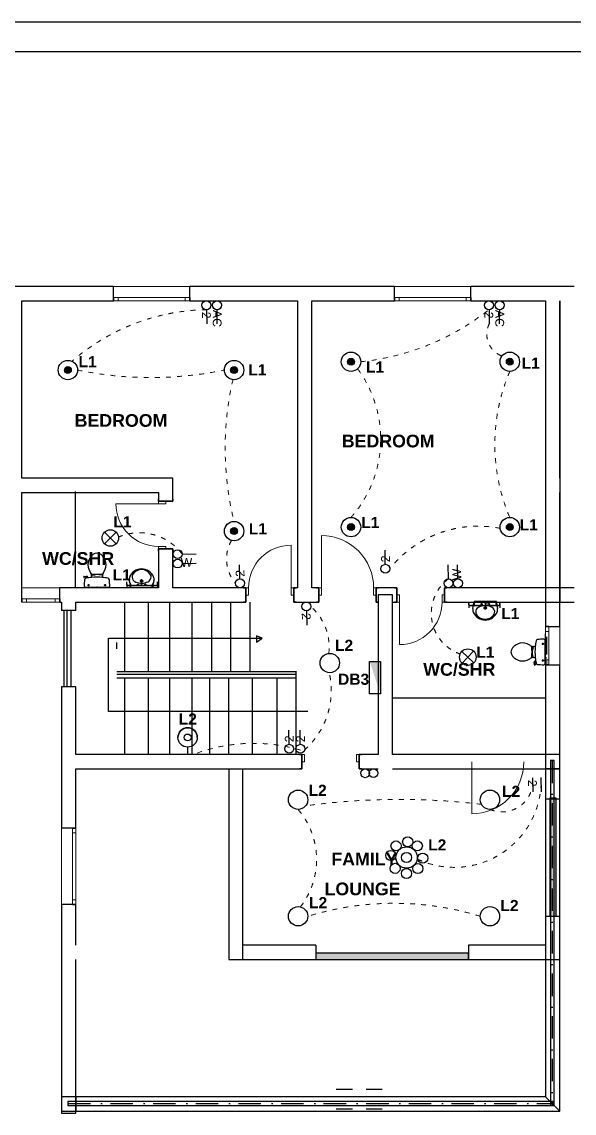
# Model space of a CAD drawing. Header units: inches. Extents: x 23 to 2032867, y 13 to 664695.
# Drawn here: x 215016 to 223703, y 297296 to 314472 of the extents above; entities that cross this region are included whole.
import ezdxf
from ezdxf.enums import TextEntityAlignment as Align

# ---------------------------------------------------------------- set-up
doc = ezdxf.new("R2010")
doc.units = ezdxf.units.IN
doc.header["$MEASUREMENT"] = 0
for name, pattern in [('DASHED1', [1, 0.3, -0.4, 0.3]), ('Dot & Dashed', [670.277762, 352.777767, -176.388884, 0, -141.111112]), ('Hidden Line', [391.222223, 282.222223, -109])]:
    doc.linetypes.add(name, pattern=pattern)
for name, color, linetype, lineweight, true_color in [('2D Drafting - General_Pen_No__62', 7, 'Continuous', 20, 0xaaaaaa), ('2D Drafting - General_Pen_No__82', 7, 'Continuous', 20, 0xaaaaaa), ('Annotation - Text_Pen_No__86', 7, 'Continuous', 20, 0x5555ff), ('ARCHICAD Doors_Pen_No__23', 7, 'Continuous', 20, 0xff6600), ('ARCHICAD Doors_Pen_No__3', 7, 'Continuous', 18, 0xff6600), ('ARCHICAD Windows_Pen_No__23', 7, 'Continuous', 20, 0xff6600), ('ARCHICAD Windows_Pen_No__3', 7, 'Continuous', 18, 0xff6600), ('Structural - Bearing_Pen_No__165', 7, 'Continuous', 13, 0x80d6ff), ('Structural - Bearing_Pen_No__87', 7, 'Continuous', 20, 0x6a6a6a)]:
    doc.layers.add(name, color=color, linetype=linetype, lineweight=lineweight, true_color=true_color)
for name, color, linetype, lineweight in [('ARCHICAD Doors_Pen_No__27', 7, 'Continuous', 35), ('ARCHICAD Windows_Pen_No__27', 7, 'Continuous', 35), ('Building', 8, 'Continuous', 18), ('Interior - Furniture _Pen_No__16', 124, 'Continuous', 20), ('Interior - Furniture _Pen_No__75', 6, 'Continuous', 20), ('Structural - Bearing_Pen_No__27', 7, 'Continuous', 35)]:
    doc.layers.add(name, color=color, linetype=linetype, lineweight=lineweight)
for name, color, linetype in [('E-inst', 3, 'Continuous'), ('E-inst.', 3, 'Continuous'), ('E-power', 1, 'Continuous'), ('LIAB', 8, 'Continuous'), ('PLOTYR', 15, 'Continuous')]:
    doc.layers.add(name, color=color, linetype=linetype)
doc.styles.add('GENERATED_STYLE_2', font='arialbd.ttf')
doc.styles.add('NEW', font='swisseb.ttf', dxfattribs={"width": 0.75})
doc.styles.add('ORIG2', font='ORIG2')

msp = doc.modelspace()

# ---------------------------------------------------------------- hatches: boundary and pattern name
at = {"layer": 'E-inst.', "lineweight": 30}
for points in [[(220138.7, 309122.341, -1), (220247.398, 309122.341, -1)], [(222636.288, 309122.341, -1), (222744.986, 309122.341, -1)], [(215685.28, 308991.94, -1), (215793.978, 308991.94, -1)], [(218299.819, 308991.94, -1), (218408.517, 308991.94, -1)], [(218299.819, 306456.531, -1), (218408.517, 306456.531, -1)], [(220138.7, 306519.466, -1), (220247.398, 306519.466, -1)], [(222636.288, 306519.466, -1), (222744.986, 306519.466, -1)]]:
    msp.add_hatch(color=256, dxfattribs=at).paths.add_polyline_path(points)
h = msp.add_hatch(color=256, dxfattribs=at)
h.dxf.hatch_style = 1
h.paths.add_polyline_path([(217150.018, 305626.591), (217150.018, 305596.255), (216665.732, 305596.255), (216665.732, 305611.423), (216665.732, 305626.591)])
h = msp.add_hatch(color=256, dxfattribs=at)
h.dxf.hatch_style = 1
h.paths.add_polyline_path([(222531.18, 305309.762), (222531.18, 305279.427), (222046.894, 305279.427), (222046.894, 305294.594), (222046.894, 305309.762)])
at = {"layer": 'E-power', "linetype": 'Continuous', "lineweight": 30}
h = msp.add_hatch(color=1, dxfattribs=at)
h.dxf.hatch_style = 1
h.paths.add_polyline_path([(220655.464, 303899.194), (220484.756, 304406.826), (220655.464, 304406.826)])
at = {"layer": 'Structural - Bearing_Pen_No__165', "linetype": 'Continuous', "lineweight": 25}
for points in [[(223321.131, 302253.724), (223321.131, 300397.502), (223421.131, 300397.502), (223421.131, 302253.724)], [(219641.838, 299713.222), (222041.838, 299713.222), (222041.838, 299813.222), (219641.838, 299813.222)]]:
    msp.add_hatch(color=8, dxfattribs=at).paths.add_polyline_path(points)

# ---------------------------------------------------------------- linework, layer by layer
at = {"color": 8, "linetype": 'Hidden Line'}
for p, q in [((223475.787, 302940.865), (223250.787, 302940.865)), ((223250.787, 302940.865), (223250.787, 302715.865)), ((223475.787, 302715.865), (223475.787, 302940.865)), ((223475.787, 302715.865), (223250.787, 302715.865)), ((223250.787, 302715.865), (223250.787, 297552.463)), ((223250.787, 302715.865), (223475.787, 302715.865)), ((223475.787, 297327.463), (223475.787, 302715.865)), ((215638.037, 297552.463), (215638.037, 297327.463)), ((215863.037, 297552.463), (215638.037, 297552.463)), ((223250.787, 297552.463), (215863.037, 297552.463)), ((215863.037, 297552.463), (215863.037, 297327.463)), ((215863.037, 297327.463), (215863.037, 297552.463)), ((223475.787, 297327.463), (223250.787, 297552.463)), ((223250.787, 297552.463), (223475.787, 297327.463)), ((215638.037, 297327.463), (215863.037, 297327.463)), ((215863.037, 297327.463), (223475.787, 297327.463))]:
    msp.add_line(p, q, dxfattribs=at)
at = {"layer": '2D Drafting - General_Pen_No__62', "color": 8, "linetype": 'Continuous', "lineweight": 25}
for p, q in [((216379.247, 303619.327), (216379.247, 304773.645)), ((216379.247, 304773.645), (218793.156, 304773.645)), ((218793.156, 304773.645), (218708.482, 304807.152)), ((218708.482, 304807.152), (218708.482, 304708.078)), ((218708.482, 304708.078), (218793.156, 304773.645)), ((219512.232, 303619.327), (216379.247, 303619.327))]:
    msp.add_line(p, q, dxfattribs=at)
at = {"layer": '2D Drafting - General_Pen_No__82', "color": 8, "linetype": 'Continuous', "lineweight": 25}
for p, q in [((216633.683, 304251.509), (216633.683, 305340.719)), ((216633.683, 304251.509), (216633.683, 305340.719)), ((217009.586, 304251.509), (217009.586, 305340.719)), ((217009.586, 304251.509), (217009.586, 305340.719)), ((217342.6, 304251.509), (217342.6, 305340.719)), ((217342.6, 304251.509), (217342.6, 305340.719)), ((217694.753, 304251.509), (217694.753, 305340.719)), ((217694.753, 304251.509), (217694.753, 305340.719)), ((218005.274, 304251.509), (218005.274, 305340.719)), ((218005.274, 304251.509), (218005.274, 305340.719)), ((218305.274, 304251.509), (218305.274, 305340.719)), ((218305.274, 304251.509), (218305.274, 305340.719)), ((218605.274, 304251.509), (218605.274, 305340.719)), ((218605.274, 304251.509), (218605.274, 305340.719)), ((215675.418, 305203.67), (215675.418, 304011.097)), ((215675.418, 305203.67), (215675.418, 304011.097)), ((215725.871, 305203.67), (215725.871, 304011.097)), ((215725.871, 305203.67), (215725.871, 304011.097)), ((215787.133, 305209.606), (215787.133, 304002.545)), ((215787.133, 305209.606), (215787.133, 304002.545)), ((216507.538, 304604.356), (216507.538, 304704.729)), ((216507.538, 304604.356), (216507.538, 304704.729)), ((216507.538, 304247.957), (219336.187, 304247.957)), ((216507.538, 304247.957), (219336.187, 304247.957)), ((216507.538, 304203.347), (219335.31, 304203.347)), ((216507.538, 304203.347), (219335.31, 304203.347)), ((219323.908, 304251.509), (219323.908, 302940.865)), ((219323.908, 304251.509), (219323.908, 302940.865)), ((216507.538, 304147.584), (219336.187, 304147.584)), ((216507.538, 304147.584), (219336.187, 304147.584)), ((216633.683, 302940.865), (216633.683, 304151.135)), ((216633.683, 302940.865), (216633.683, 304151.135)), ((217009.586, 302940.865), (217009.586, 304151.135)), ((217009.586, 302940.865), (217009.586, 304151.135)), ((217342.6, 302940.865), (217342.6, 304151.135)), ((217342.6, 302940.865), (217342.6, 304151.135)), ((217694.753, 302940.865), (217694.753, 304151.135)), ((217694.753, 302940.865), (217694.753, 304151.135)), ((217971.598, 302940.865), (217971.598, 304151.135)), ((217971.598, 302940.865), (217971.598, 304151.135)), ((218271.598, 302940.865), (218271.598, 304151.135)), ((218271.598, 302940.865), (218271.598, 304151.135)), ((218645.391, 302940.865), (218645.391, 304151.135)), ((218645.391, 302940.865), (218645.391, 304151.135)), ((219034.174, 302940.865), (219034.174, 304151.135)), ((219034.174, 302940.865), (219034.174, 304151.135))]:
    msp.add_line(p, q, dxfattribs=at)
at = {"layer": 'ARCHICAD Doors_Pen_No__23', "color": 8, "linetype": 'Continuous'}
for p, q in [((217165.772, 306926.408), (217165.772, 306886.408)), ((217280.772, 306926.408), (217165.772, 306926.408)), ((217165.772, 306886.408), (217280.772, 306886.408)), ((217280.772, 306886.408), (217280.772, 306926.408)), ((217280.772, 306216.408), (217165.772, 306216.408)), ((217165.772, 306216.408), (217165.772, 306176.408)), ((217165.772, 306176.408), (217280.772, 306176.408)), ((217280.772, 306176.408), (217280.772, 306216.408)), ((218581.315, 305565.509), (218541.315, 305565.509)), ((218541.315, 305565.509), (218541.315, 305450.509)), ((218581.315, 305450.509), (218581.315, 305565.509)), ((219291.315, 305565.509), (219251.315, 305565.509)), ((219251.315, 305565.509), (219251.315, 305450.509)), ((219291.315, 305450.509), (219291.315, 305565.509)), ((219688.597, 305565.509), (219728.597, 305565.509)), ((219688.597, 305450.509), (219688.597, 305565.509)), ((219728.597, 305565.509), (219728.597, 305450.509)), ((220548.597, 305450.509), (220548.597, 305565.509)), ((220548.597, 305565.509), (220588.597, 305565.509)), ((220588.597, 305565.509), (220588.597, 305450.509)), ((218541.315, 305450.509), (218581.315, 305450.509)), ((219251.315, 305450.509), (219291.315, 305450.509)), ((219728.597, 305450.509), (219688.597, 305450.509)), ((220588.597, 305450.509), (220548.597, 305450.509)), ((220955.355, 305455.509), (220915.355, 305455.509)), ((220915.355, 305455.509), (220915.355, 305340.509)), ((220955.355, 305340.509), (220955.355, 305455.509)), ((221665.355, 305455.509), (221625.355, 305455.509)), ((221625.355, 305455.509), (221625.355, 305340.509)), ((221665.355, 305340.509), (221665.355, 305455.509)), ((220915.355, 305340.509), (220955.355, 305340.509)), ((221625.355, 305340.509), (221665.355, 305340.509)), ((219460.36, 302940.865), (219420.36, 302940.865)), ((219420.36, 302940.865), (219420.36, 302825.865)), ((219420.36, 302825.865), (219460.36, 302825.865)), ((219460.36, 302825.865), (219460.36, 302940.865)), ((220320.36, 302940.865), (220280.36, 302940.865)), ((220280.36, 302940.865), (220280.36, 302825.865)), ((220280.36, 302825.865), (220320.36, 302825.865)), ((220320.36, 302825.865), (220320.36, 302940.865))]:
    msp.add_line(p, q, dxfattribs=at)
at = {"layer": 'ARCHICAD Doors_Pen_No__27', "color": 8, "linetype": 'Continuous'}
for p, q in [((217165.772, 306926.408), (217165.772, 306963.408)), ((217390.772, 306926.408), (217390.772, 306963.408)), ((217165.772, 306926.408), (217280.772, 306926.408)), ((217280.772, 306926.408), (217390.772, 306926.408)), ((217165.772, 306176.408), (217280.772, 306176.408)), ((217165.772, 306176.408), (217165.772, 306139.408)), ((217280.772, 306176.408), (217390.772, 306176.408)), ((217390.772, 306176.408), (217390.772, 306139.408)), ((218541.315, 305565.509), (218504.315, 305565.509)), ((218541.315, 305565.509), (218541.315, 305450.509)), ((219291.315, 305565.509), (219291.315, 305450.509)), ((219291.315, 305565.509), (219328.315, 305565.509)), ((219688.597, 305565.509), (219651.597, 305565.509)), ((219688.597, 305565.509), (219688.597, 305450.509)), ((220588.597, 305565.509), (220588.597, 305450.509)), ((220588.597, 305565.509), (220625.597, 305565.509)), ((220915.355, 305565.509), (220878.355, 305565.509)), ((220915.355, 305455.509), (220915.355, 305565.509)), ((221665.355, 305455.509), (221665.355, 305565.509)), ((221665.355, 305565.509), (221702.355, 305565.509)), ((218541.315, 305450.509), (218541.315, 305340.509)), ((219291.315, 305450.509), (219291.315, 305340.509)), ((219688.597, 305450.509), (219688.597, 305340.509)), ((220588.597, 305450.509), (220588.597, 305340.509)), ((220915.355, 305340.509), (220915.355, 305455.509)), ((221665.355, 305340.509), (221665.355, 305455.509)), ((218541.315, 305340.509), (218504.315, 305340.509)), ((219291.315, 305340.509), (219328.315, 305340.509)), ((219688.597, 305340.509), (219651.597, 305340.509)), ((220588.597, 305340.509), (220625.597, 305340.509)), ((220915.355, 305340.509), (220878.355, 305340.509)), ((221665.355, 305340.509), (221702.355, 305340.509)), ((219420.36, 302940.865), (219383.36, 302940.865)), ((219420.36, 302940.865), (219420.36, 302825.865)), ((219420.36, 302825.865), (219420.36, 302715.865)), ((220320.36, 302940.865), (220320.36, 302825.865)), ((220320.36, 302940.865), (220357.36, 302940.865)), ((220320.36, 302825.865), (220320.36, 302715.865)), ((219420.36, 302715.865), (219383.36, 302715.865)), ((220320.36, 302715.865), (220357.36, 302715.865))]:
    msp.add_line(p, q, dxfattribs=at)
at = {"layer": 'ARCHICAD Doors_Pen_No__3', "color": 8, "linetype": 'Continuous'}
for p, q in [((217165.772, 306886.408), (216495.772, 306886.408)), ((219728.597, 305565.509), (219728.597, 306385.509)), ((219251.315, 305565.509), (219251.315, 306235.509)), ((220955.355, 305340.509), (220955.355, 304670.509)), ((222091.469, 302825.865), (222091.469, 302005.865))]:
    msp.add_line(p, q, dxfattribs=at)
for centre, major_axis, start_param, end_param in [((217165.772, 306886.408), (473.762, 473.762), 2.35619449, 3.926990817), ((219251.315, 305565.509), (-473.762, 473.762), -0.785398163, 0.785398163), ((220955.355, 305340.509), (-473.762, 473.762), 2.35619449, 3.926990817), ((222091.469, 302825.865), (579.828, 579.828), 3.926990817, 5.497787144)]:
    msp.add_ellipse(centre, major_axis=major_axis, ratio=1, start_param=start_param, end_param=end_param, dxfattribs=at)
at = {"layer": 'ARCHICAD Doors_Pen_No__3', "color": 8, "linetype": 'Continuous', "extrusion": (0, 0, -1)}
msp.add_ellipse((219728.597, 305565.509), major_axis=(-579.828, 579.828), ratio=1, start_param=0.785398163, end_param=2.35619449, dxfattribs=at)
at = {"layer": 'ARCHICAD Windows_Pen_No__23', "color": 8, "linetype": 'Continuous'}
for p, q in [((216532.754, 310131.267), (216457.754, 310131.267)), ((216457.754, 310081.267), (216532.754, 310081.267)), ((216532.754, 310081.267), (216532.754, 310131.267)), ((217657.754, 310131.267), (217582.754, 310131.267)), ((217582.754, 310131.267), (217582.754, 310081.267)), ((217582.754, 310081.267), (217657.754, 310081.267)), ((220877.717, 310131.267), (220952.717, 310131.267)), ((220952.717, 310081.267), (220877.717, 310081.267)), ((220952.717, 310131.267), (220952.717, 310081.267)), ((222002.717, 310081.267), (222002.717, 310131.267)), ((222002.717, 310131.267), (222077.717, 310131.267)), ((222077.717, 310081.267), (222002.717, 310081.267)), ((215015.787, 305390.509), (215090.787, 305390.509)), ((215090.787, 305340.509), (215015.787, 305340.509)), ((215090.787, 305390.509), (215090.787, 305340.509)), ((215540.787, 305340.509), (215540.787, 305390.509)), ((215540.787, 305390.509), (215615.787, 305390.509)), ((215615.787, 305340.509), (215540.787, 305340.509)), ((223252.805, 304878.741), (223252.805, 304953.741)), ((223302.805, 304878.741), (223252.805, 304878.741)), ((223302.805, 304953.741), (223302.805, 304878.741)), ((223252.805, 304353.741), (223252.805, 304428.741)), ((223252.805, 304428.741), (223302.805, 304428.741)), ((223252.805, 304353.741), (223252.805, 304428.741)), ((223275.055, 304353.741), (223275.055, 304428.741)), ((223302.805, 304428.741), (223302.805, 304353.741)), ((215813.037, 301780.782), (215813.037, 301705.782)), ((215813.037, 301705.782), (215863.037, 301705.782)), ((215863.037, 301705.782), (215863.037, 301780.782)), ((215863.037, 300655.782), (215813.037, 300655.782)), ((215813.037, 300655.782), (215813.037, 300580.782)), ((215863.037, 300580.782), (215863.037, 300655.782))]:
    msp.add_line(p, q, dxfattribs=at)
at = {"layer": 'ARCHICAD Windows_Pen_No__27', "color": 8, "linetype": 'Continuous'}
for p, q in [((216457.754, 310081.267), (216457.754, 310131.267)), ((217657.754, 310081.267), (217657.754, 310131.267)), ((220877.717, 310081.267), (220877.717, 310131.267)), ((222077.717, 310081.267), (222077.717, 310131.267)), ((215015.787, 305340.509), (215015.787, 305390.509)), ((215615.787, 305340.509), (215615.787, 305390.509)), ((223252.805, 304953.741), (223302.805, 304953.741)), ((223252.805, 304353.741), (223302.805, 304353.741)), ((215863.037, 301780.782), (215813.037, 301780.782)), ((215863.037, 300580.782), (215813.037, 300580.782))]:
    msp.add_line(p, q, dxfattribs=at)
at = {"layer": 'ARCHICAD Windows_Pen_No__3', "color": 8, "linetype": 'Continuous'}
for p, q in [((217657.754, 310306.267), (216457.754, 310306.267)), ((222077.717, 310306.267), (220877.717, 310306.267)), ((217657.754, 310081.267), (216457.754, 310081.267)), ((217582.754, 310131.267), (216532.754, 310131.267)), ((216532.754, 310081.267), (217582.754, 310081.267)), ((222077.717, 310081.267), (220877.717, 310081.267)), ((220952.717, 310131.267), (222002.717, 310131.267)), ((222002.717, 310081.267), (220952.717, 310081.267)), ((215615.787, 305565.509), (215015.787, 305565.509)), ((215615.787, 305340.509), (215015.787, 305340.509)), ((215090.787, 305390.509), (215540.787, 305390.509)), ((215540.787, 305340.509), (215090.787, 305340.509)), ((223252.805, 304353.741), (223252.805, 304953.741)), ((223252.805, 304428.741), (223252.805, 304878.741)), ((223302.805, 304878.741), (223302.805, 304428.741)), ((223477.805, 304353.741), (223477.805, 304953.741)), ((215638.037, 300580.782), (215638.037, 301780.782)), ((215813.037, 301705.782), (215813.037, 300655.782)), ((215863.037, 300580.782), (215863.037, 301780.782)), ((215863.037, 300655.782), (215863.037, 301705.782))]:
    msp.add_line(p, q, dxfattribs=at)
at = {"layer": 'Building', "linetype": 'Continuous', "lineweight": 30, "ltscale": 1000}
for p, q in [((215993.464, 305740.354), (216033.867, 305746.376)), ((216111.414, 305751.366), (216111.414, 305727.582)), ((216119.187, 305781.876), (216119.187, 305766.711)), ((216119.187, 305766.711), (216153.272, 305766.711)), ((216145.479, 305766.711), (216145.479, 305779.734)), ((216153.272, 305766.711), (216153.272, 305779.285)), ((216153.272, 305770.839), (216170.274, 305770.839)), ((216225.361, 305774.579), (216170.274, 305774.579)), ((216170.274, 305770.839), (216170.274, 305774.579)), ((216225.361, 305770.839), (216225.361, 305774.579)), ((216242.363, 305770.839), (216225.361, 305770.839)), ((216242.363, 305766.711), (216242.363, 305780.141)), ((216276.447, 305766.711), (216242.363, 305766.711)), ((216250.155, 305766.711), (216250.155, 305780.741)), ((216276.447, 305783.394), (216276.447, 305766.711)), ((216284.221, 305727.582), (216284.221, 305751.366)), ((215991.666, 305730.558), (215990.289, 305735.444)), ((216025.01, 305731.439), (215995.905, 305727.75)), ((216004.427, 305571.842), (216391.207, 305571.842)), ((216033.615, 305725.314), (216035.292, 305717.35)), ((216056.288, 305729.592), (216033.803, 305724.423)), ((216058.69, 305721.175), (216055.471, 305732.455)), ((216723.764, 305570.069), (217075.537, 305570.069)), ((216723.764, 305570.069, -1683.122), (217075.537, 305570.069, -1683.122)), ((216733.878, 305570.069), (216732.003, 305592.416)), ((216733.878, 305570.069, -1683.122), (216732.003, 305592.416, -1683.122)), ((217065.423, 305570.069), (217067.298, 305592.416)), ((217065.423, 305570.069, -1683.122), (217067.298, 305592.416, -1683.122)), ((222479.822, 305349.351), (222128.049, 305349.351)), ((222479.822, 305349.351, -1683.122), (222128.049, 305349.351, -1683.122)), ((222138.163, 305349.351), (222136.288, 305327.004)), ((222138.163, 305349.351, -1683.122), (222136.288, 305327.004, -1683.122)), ((222469.708, 305349.351), (222471.583, 305327.004)), ((222469.708, 305349.351, -1683.122), (222471.583, 305327.004, -1683.122)), ((223246.471, 304361.065), (223246.471, 304747.846)), ((223034.92, 304633.085), (223051.602, 304633.085)), ((223051.602, 304606.793), (223037.572, 304606.793)), ((223051.602, 304599.001), (223038.172, 304599.001)), ((223047.474, 304581.999), (223043.735, 304581.999)), ((223043.735, 304581.999), (223043.735, 304526.912)), ((223047.474, 304599.001), (223047.474, 304581.999)), ((223051.602, 304633.085), (223051.602, 304599.001)), ((223090.731, 304640.859), (223066.947, 304640.859)), ((223036.438, 304475.826), (223051.602, 304475.826)), ((223051.602, 304502.118), (223038.579, 304502.118)), ((223051.602, 304509.91), (223039.029, 304509.91)), ((223047.474, 304526.912), (223043.735, 304526.912)), ((223047.474, 304509.91), (223047.474, 304526.912)), ((223051.602, 304475.826), (223051.602, 304509.91)), ((223066.947, 304468.052), (223090.731, 304468.052)), ((223077.959, 304350.103), (223071.937, 304390.505)), ((223097.139, 304415.328), (223085.859, 304412.11)), ((223086.874, 304381.649), (223090.563, 304352.544)), ((223088.721, 304412.927), (223093.891, 304390.441)), ((223092.999, 304390.253), (223100.963, 304391.93)), ((223087.755, 304348.304), (223082.87, 304346.927))]:
    msp.add_line(p, q, dxfattribs=at)
at = {"layer": 'Building', "linetype": 'Continuous', "lineweight": 30, "ltscale": 50}
for p, q in [((216047.14, 305606.907), (216078.883, 305606.907)), ((216063.012, 305622.779), (216063.012, 305591.035)), ((216308.821, 305606.907), (216340.84, 305606.907)), ((216324.83, 305622.916), (216324.83, 305590.898)), ((216925.999, 305670.951), (216873.302, 305670.951)), ((216925.999, 305670.951, -1683.122), (216873.302, 305670.951, -1683.122)), ((216899.651, 305643.686), (216899.651, 305697.887)), ((216899.651, 305643.686, -1683.122), (216899.651, 305697.887, -1683.122)), ((222277.587, 305248.469), (222330.284, 305248.469)), ((222277.587, 305248.469, -1683.122), (222330.284, 305248.469, -1683.122)), ((222303.936, 305275.734), (222303.936, 305221.533)), ((222303.936, 305275.734, -1683.122), (222303.936, 305221.533, -1683.122)), ((223195.397, 304681.469), (223227.415, 304681.469)), ((223211.406, 304665.46), (223211.406, 304697.478)), ((223195.534, 304419.65), (223227.278, 304419.65)), ((223211.406, 304403.778), (223211.406, 304435.522))]:
    msp.add_line(p, q, dxfattribs=at)
at = {"layer": 'Building', "linetype": 'Continuous', "ltscale": 200}
for p, q in [((216204.151, 305565.509), (216191.484, 305578.176)), ((216191.484, 305578.176), (216191.484, 305565.509)), ((216191.484, 305565.509), (216204.151, 305578.176)), ((216204.151, 305578.176), (216204.151, 305565.509)), ((223240.138, 304560.789), (223252.805, 304560.789)), ((223252.805, 304560.789), (223240.138, 304548.122)), ((223252.805, 304548.122), (223240.138, 304560.789)), ((223240.138, 304548.122), (223252.805, 304548.122))]:
    msp.add_line(p, q, dxfattribs=at)
at = {"layer": 'Building', "linetype": 'DASHED1', "lineweight": 30, "ltscale": 50}
for p, q in [((216825.856, 305613.754), (216861.237, 305613.754)), ((216825.856, 305613.754, -1683.122), (216861.237, 305613.754, -1683.122)), ((216843.547, 305596.712), (216843.547, 305631.636)), ((216843.547, 305596.712, -1683.122), (216843.547, 305631.636, -1683.122)), ((216881.96, 305609.342), (216917.341, 305609.342)), ((216881.96, 305609.342, -1683.122), (216917.341, 305609.342, -1683.122)), ((216899.651, 305592.299), (216899.651, 305627.224)), ((216899.651, 305592.299, -1683.122), (216899.651, 305627.224, -1683.122)), ((216973.445, 305613.754), (216938.064, 305613.754)), ((216973.445, 305613.754, -1683.122), (216938.064, 305613.754, -1683.122)), ((216955.755, 305596.712), (216955.755, 305631.636)), ((216955.755, 305596.712, -1683.122), (216955.755, 305631.636, -1683.122)), ((222230.141, 305305.666), (222265.522, 305305.666)), ((222230.141, 305305.666, -1683.122), (222265.522, 305305.666, -1683.122)), ((222247.832, 305322.709), (222247.832, 305287.784)), ((222247.832, 305322.709, -1683.122), (222247.832, 305287.784, -1683.122)), ((222321.626, 305310.078), (222286.245, 305310.078)), ((222321.626, 305310.078, -1683.122), (222286.245, 305310.078, -1683.122)), ((222303.936, 305327.121), (222303.936, 305292.196)), ((222303.936, 305327.121, -1683.122), (222303.936, 305292.196, -1683.122)), ((222377.73, 305305.666), (222342.35, 305305.666)), ((222377.73, 305305.666, -1683.122), (222342.35, 305305.666, -1683.122)), ((222360.04, 305322.709), (222360.04, 305287.784)), ((222360.04, 305322.709, -1683.122), (222360.04, 305287.784, -1683.122))]:
    msp.add_line(p, q, dxfattribs=at)
at = {"layer": 'Building', "linetype": 'Continuous', "lineweight": 30, "ltscale": 200}
for p, q in [((216904.211, 305565.509), (216895.09, 305574.629)), ((216895.09, 305574.629), (216895.09, 305565.509)), ((216895.09, 305565.509), (216904.211, 305574.629)), ((216904.211, 305565.509, -1683.122), (216895.09, 305574.629, -1683.122)), ((216895.09, 305574.629, -1683.122), (216895.09, 305565.509, -1683.122)), ((216895.09, 305565.509, -1683.122), (216904.211, 305574.629, -1683.122)), ((216904.211, 305574.629), (216904.211, 305565.509)), ((216904.211, 305574.629, -1683.122), (216904.211, 305565.509, -1683.122)), ((222299.375, 305344.791), (222299.375, 305353.911)), ((222299.375, 305353.911), (222308.496, 305344.791)), ((222308.496, 305353.911), (222299.375, 305344.791)), ((222299.375, 305344.791, -1683.122), (222299.375, 305353.911, -1683.122)), ((222299.375, 305353.911, -1683.122), (222308.496, 305344.791, -1683.122)), ((222308.496, 305353.911, -1683.122), (222299.375, 305344.791, -1683.122)), ((222308.496, 305344.791), (222308.496, 305353.911)), ((222308.496, 305344.791, -1683.122), (222308.496, 305353.911, -1683.122))]:
    msp.add_line(p, q, dxfattribs=at)
at = {"layer": 'Building', "linetype": 'Continuous', "lineweight": 30, "ltscale": 50}
for centre in [(216063.012, 305606.907), (216324.83, 305606.907), (223211.406, 304681.469), (223211.406, 304419.65)]:
    msp.add_circle(centre, 9.351, dxfattribs=at)
at = {"layer": 'Building', "linetype": 'DASHED1', "lineweight": 30, "ltscale": 50}
for centre in [(216843.547, 305613.754), (216843.547, 305613.754, -1683.122), (216899.651, 305609.342), (216899.651, 305609.342, -1683.122), (216955.755, 305613.754), (216955.755, 305613.754, -1683.122), (222247.832, 305305.666), (222247.832, 305305.666, -1683.122), (222303.936, 305310.078), (222303.936, 305310.078, -1683.122), (222360.04, 305305.666), (222360.04, 305305.666, -1683.122)]:
    msp.add_circle(centre, 9.504, dxfattribs=at)
at = {"layer": 'Building', "linetype": 'Continuous', "lineweight": 30, "ltscale": 1000}
for centre, radius in [((216899.651, 305670.951), 18.608), ((216899.651, 305670.951, -1683.122), 18.608), ((216899.651, 305670.951), 10.99), ((216899.651, 305670.951, -1683.122), 10.99), ((222303.936, 305248.469), 18.608), ((222303.936, 305248.469, -1683.122), 18.608), ((222303.936, 305248.469), 10.99), ((222303.936, 305248.469, -1683.122), 10.99)]:
    msp.add_circle(centre, radius, dxfattribs=at)
for centre, radius, start, end in [((216260.517, 305927.217), 204.567, 129.1208282, 211.0923054), ((216197.817, 306004.311), 105.195, 50.8791806, 129.1208282), ((216135.118, 305927.217), 204.567, 328.9077103, 50.8791806), ((215994.039, 305736.501), 3.896, 98.4778948, 195.7397884), ((216036.739, 305727.109), 19.481, 15.9271971, 98.4778948), ((216385.613, 306002.657), 350.65, 211.0923054, 213.8429316), ((216010.848, 305751.366), 100.566, 0.0000019, 33.8429404), ((216120.794, 305797.377), 15.584, 217.7817379, 264.3005444), ((216190.893, 306499.75), 721.447, 264.3005444, 276.9358206), ((216276.131, 305799.053), 15.584, 276.9358105, 322.5800182), ((216384.786, 305751.366), 100.566, 146.1570684, 180), ((216010.021, 306002.657), 350.65, 326.1570702, 328.9077103), ((216807.883, 305696.629), 103.901, 157.5093438, 189.5474663), ((216807.883, 305696.629, -1683.122), 103.901, 157.5093438, 189.5474663), ((216899.655, 305658.823), 203.147, 22.4424723, 158.1531127), ((216899.655, 305658.823, -1683.122), 203.147, 22.4424723, 158.1531127), ((216825.389, 305686.061), 124.156, 155.8931025, 156.0931451), ((216825.389, 305686.061, -1683.122), 124.156, 155.8931025, 156.0931451), ((216833.582, 305734.974), 83.628, 141.6817737, 253.2461383), ((216833.582, 305734.974, -1683.122), 83.628, 141.6817737, 253.2461383), ((216899.651, 305681.941), 168.347, 38.53754, 141.4625075), ((216899.651, 305681.941, -1683.122), 168.347, 38.53754, 141.4625075), ((216966.675, 305735.326), 82.661, 295.2174734, 38.537704), ((216966.675, 305735.326, -1683.122), 82.661, 295.2174734, 38.537704), ((216991.417, 305696.629), 103.901, 350.4525984, 22.4906661), ((216991.417, 305696.629, -1683.122), 103.901, 350.4525984, 22.4906661), ((215995.416, 305731.615), 3.896, 195.7397884, 277.2238087), ((216030.993, 305592.77), 33.819, 178.9808265, 218.2302081), ((216893.286, 305593.371), 896.106, 173.6508475, 180), ((216028.634, 305689.581), 26.118, 100.7270761, 173.6508475), ((216197.817, 304796.515), 935.068, 95.3019114, 100.7270761), ((216025.99, 305723.709), 7.792, 11.8886154, 97.22379), ((216197.637, 304798.455), 933.119, 84.6980974, 95.3019114), ((216197.817, 304796.515), 935.068, 79.2903908, 84.6980974), ((216366.658, 305689.264), 26.494, 6.330877, 79.2903908), ((216364.642, 305592.77), 33.819, 321.7697938, 1.0191617), ((215502.349, 305593.371), 896.106, 0.0000019, 6.330877), ((216141.514, 305528.582), 583.726, 4.075602, 14.9730049), ((216141.514, 305528.582, -1683.122), 583.726, 4.075602, 14.9730049), ((216628.101, 305592.416), 103.901, 0.0000006, 30.0992783), ((216628.101, 305592.416, -1683.122), 103.901, 0.0000006, 30.0992783), ((216899.297, 305875.301), 238.006, 247.8276538, 295.5349405), ((216899.297, 305875.301, -1683.122), 238.006, 247.8276538, 295.5349405), ((217171.2, 305592.416), 103.901, 149.9007316, 180.0000094), ((217171.2, 305592.416, -1683.122), 103.901, 149.9007316, 180.0000094), ((217657.787, 305528.582), 583.726, 165.0270052, 175.9244355), ((217657.787, 305528.582, -1683.122), 583.726, 165.0270052, 175.9244355), ((222212.169, 305222.791), 103.901, 170.4525984, 202.4906661), ((222212.169, 305222.791, -1683.122), 103.901, 170.4525984, 202.4906661), ((221545.799, 305390.838), 583.726, 345.0270052, 355.9244355), ((221545.799, 305390.838, -1683.122), 583.726, 345.0270052, 355.9244355), ((222032.386, 305327.004), 103.901, 329.9007316, 0.0000094), ((222032.386, 305327.004, -1683.122), 103.901, 329.9007316, 0.0000094), ((222236.911, 305184.094), 82.661, 115.2174734, 218.537704), ((222236.911, 305184.094, -1683.122), 82.661, 115.2174734, 218.537704), ((222304.289, 305044.119), 238.006, 67.8276538, 115.5349405), ((222304.289, 305044.119, -1683.122), 238.006, 67.8276538, 115.5349405), ((222370.004, 305184.446), 83.628, 321.6817737, 73.2461383), ((222370.004, 305184.446, -1683.122), 83.628, 321.6817737, 73.2461383), ((222575.485, 305327.004), 103.901, 180.0000006, 210.0992783), ((222575.485, 305327.004, -1683.122), 103.901, 180.0000006, 210.0992783), ((223062.072, 305390.838), 583.726, 184.075602, 194.9730049), ((223062.072, 305390.838, -1683.122), 583.726, 184.075602, 194.9730049), ((222395.703, 305222.791), 103.901, 337.5093438, 9.5474663), ((222395.703, 305222.791, -1683.122), 103.901, 337.5093438, 9.5474663), ((222303.931, 305260.597), 203.147, 202.4424723, 338.1531127), ((222303.931, 305260.597, -1683.122), 203.147, 202.4424723, 338.1531127), ((222303.936, 305237.479), 168.347, 218.53754, 321.4625075), ((222303.936, 305237.479, -1683.122), 168.347, 218.53754, 321.4625075), ((222378.197, 305233.36), 124.156, 335.8931025, 336.0931451), ((222378.197, 305233.36, -1683.122), 124.156, 335.8931025, 336.0931451), ((224021.798, 304554.455), 935.068, 169.2903908, 174.6980974), ((223129.05, 304723.297), 26.494, 96.330877, 169.2903908), ((223224.942, 303858.987), 896.106, 90.0000019, 96.330877), ((223225.543, 304721.28), 33.819, 51.7697938, 91.0191617), ((222814.002, 304554.455), 105.195, 140.8791806, 219.1208282), ((222891.097, 304491.756), 204.567, 58.9077103, 140.8791806), ((222815.657, 304366.66), 350.65, 56.1570702, 58.9077103), ((223066.947, 304741.425), 100.566, 236.1570684, 270), ((223019.26, 304632.77), 15.584, 6.9358105, 52.5800181), ((222318.563, 304547.532), 721.447, 354.3005444, 6.9358206), ((224019.858, 304554.275), 933.119, 174.6980974, 185.3019114), ((222891.097, 304617.155), 204.567, 219.1208282, 301.0923054), ((222815.657, 304742.252), 350.65, 301.0923054, 303.8429316), ((223066.947, 304367.486), 100.566, 90.0000019, 123.8429404), ((223020.936, 304477.432), 15.584, 307.7817379, 354.3005444), ((223091.205, 304393.377), 19.481, 105.9271971, 188.4778948), ((223094.605, 304382.628), 7.792, 101.8886154, 187.22379), ((224021.798, 304554.455), 935.068, 185.3019114, 190.7270761), ((223128.733, 304385.272), 26.118, 190.7270761, 263.6508475), ((223081.813, 304350.677), 3.896, 188.4778948, 285.7397884), ((223086.698, 304352.054), 3.896, 285.7397884, 7.2238087), ((223224.942, 305249.924), 896.106, 263.6508475, 270), ((223225.543, 304387.631), 33.819, 268.9808265, 308.2302081)]:
    msp.add_arc(centre, radius, start, end, dxfattribs=at)
at = {"layer": 'E-inst', "color": 3, "lineweight": 30}
for p, q in [((217919.932, 309941.381), (217924.146, 309718.827)), ((218085.245, 309941.374), (218082.234, 309718.801)), ((222363.423, 309941.381), (222367.637, 309718.827)), ((222528.736, 309941.374), (222525.725, 309718.801)), ((216314.917, 306439.874), (216500.85, 306257.874)), ((216316.884, 306255.908), (216498.884, 306441.841)), ((217537.555, 306095.879), (217760.109, 306100.093)), ((220732.714, 305933.826), (220728.499, 306156.379)), ((217537.555, 305947.516), (217760.109, 305951.73)), ((218445.965, 305705.395), (218441.75, 305927.949)), ((221724.832, 305705.395), (221720.617, 305927.949)), ((221873.195, 305705.395), (221868.98, 305927.949)), ((219491.439, 305200.623), (219495.653, 304978.069)), ((221937.714, 304564.402), (222123.647, 304382.402)), ((221939.68, 304380.435), (222121.68, 304566.369)), ((219219.776, 303100.914), (219215.561, 303323.468)), ((219395.901, 303100.914), (219391.687, 303323.468)), ((223048.175, 302575.979), (223052.389, 302353.425)), ((223178.575, 302576.798), (223182.79, 302354.244))]:
    msp.add_line(p, q, dxfattribs=at)
for centre, radius in [((217918.449, 310011.316), 69.951), ((218086.35, 310011.316), 69.951), ((222361.94, 310011.316), 69.951), ((222529.841, 310011.316), 69.951), ((216407.884, 306348.874), 130.091), ((217467.62, 306094.396), 69.951), ((217467.62, 305946.033), 69.951), ((220734.196, 305863.89), 69.951), ((218447.447, 305635.46), 69.951), ((221726.314, 305635.46), 69.951), ((221874.677, 305635.46), 69.951), ((219489.956, 305270.558), 69.951), ((222030.68, 304473.402), 130.091), ((219221.258, 303030.979), 69.951), ((219397.384, 303030.979), 69.951), ((220415.584, 302645.914), 69.951), ((220545.984, 302646.733), 69.951)]:
    msp.add_circle(centre, radius, dxfattribs=at)
at = {"layer": 'E-inst.', "lineweight": 30}
for p, q in [((216665.732, 305611.423), (216665.732, 305657.337)), ((216665.732, 305626.591), (216665.732, 305596.255)), ((216665.732, 305611.423), (216665.732, 305565.509)), ((217150.018, 305596.255), (216665.732, 305596.255)), ((217150.018, 305611.423), (217150.018, 305657.337)), ((217150.018, 305626.591), (217150.018, 305596.255)), ((217150.018, 305611.423), (217150.018, 305565.509)), ((222046.894, 305294.594), (222046.894, 305340.509)), ((222046.894, 305309.762), (222046.894, 305279.427)), ((222046.894, 305294.594), (222046.894, 305248.68)), ((222531.18, 305279.427), (222046.894, 305279.427)), ((222531.18, 305294.594), (222531.18, 305340.509)), ((222531.18, 305309.762), (222531.18, 305279.427)), ((222531.18, 305294.594), (222531.18, 305248.68)), ((217623.673, 303056.545), (217623.673, 302940.865)), ((217712.356, 302940.865), (217534.991, 302940.865))]:
    msp.add_line(p, q, dxfattribs=at)
for centre, radius in [((220193.049, 309122.341), 152.207), ((220193.049, 309122.341), 54.349), ((222690.637, 309122.341), 152.207), ((222690.637, 309122.341), 54.349), ((215739.629, 308991.94), 152.207), ((215739.629, 308991.94), 54.349), ((218354.168, 308991.94), 152.207), ((218354.168, 308991.94), 54.349), ((218354.168, 306456.531), 152.207), ((220193.049, 306519.466), 152.207), ((222690.637, 306519.466), 152.207), ((218354.168, 306456.531), 54.349), ((220193.049, 306519.466), 54.349), ((222690.637, 306519.466), 54.349), ((219859.674, 304380.576), 152.207), ((217623.673, 303208.752), 152.207), ((217623.673, 303208.752), 54.349), ((219361.372, 302228.933), 152.207), ((222378.283, 302228.933), 152.207), ((221084.656, 301567.11), 79.534), ((220900.836, 301501.793), 79.534), ((221066.949, 301319.606), 168.48), ((221235.883, 301501.793), 79.534), ((220818.769, 301352.153), 79.534), ((221066.949, 301319.606), 79.534), ((221320.206, 301308.128), 79.534), ((220885.943, 301148.574), 79.534), ((221065.762, 301068.297, 3298.86), 79.534), ((221243.33, 301144.857), 79.534), ((219361.372, 300395.071), 152.207), ((222378.283, 300395.071), 152.207)]:
    msp.add_circle(centre, radius, dxfattribs=at)
at = {"layer": 'E-inst.', "color": 6, "linetype": 'DASHED1', "lineweight": 20, "ltscale": 250}
for centre, radius, start, end in [((217973.377, 306640.445), 3301.369, 90.9275943, 131.0650953), ((219951.312, 312984.703), 3882.4, 275.82378, 308.3827506), ((222693.601, 309555.06), 364.791, 153.3245539, 249.8682895), ((218796.563, 307905.488), 1863.457, 318.5389619, 36.3852252), ((217046.899, 314547.386), 5674.253, 258.2546628, 281.7453372), ((223036.344, 307763.679), 4822.516, 167.0932336, 193.8563947), ((225382.371, 307820.904), 2926.801, 156.8800389, 203.1199611), ((216865.141, 305586.968), 843.286, 37.1199586, 112.8916304), ((222194.945, 304757.038), 1777.482, 78.8201408, 141.4858358), ((218823.189, 306018.612), 587.748, 150.2730969, 220.6849507), ((222136.356, 305163.351), 680.561, 127.206082, 250.5592732), ((218991.142, 304627.507), 858.492, 353.6129714, 48.507884), ((218629.362, 303949.26), 1253.49, 311.525084, 12.8763541), ((218657.785, 300484.066), 2632.432, 73.7098973, 111.047814), ((221817.476, 302530.885), 1366.203, 245.1069823, 356.4442776), ((222568.003, 302524.079), 485.92, 247.0184488, 352.9811904), ((220949.968, 291391.691), 10842.132, 83.142368, 97.791427), ((218431.431, 301287.473), 1219.717, 322.3793188, 40.3217055), ((220869.828, 295989.249), 4609.845, 72.890007, 107.109993)]:
    msp.add_arc(centre, radius, start, end, dxfattribs=at)
at = {"layer": 'E-inst.', "lineweight": 30}
msp.add_arc((217623.673, 303208.752), 152.207, 0, 180, dxfattribs=at)
at = {"layer": 'E-power', "color": 1, "linetype": 'Continuous', "lineweight": 30}
msp.add_lwpolyline([(220483.873, 303896.461), (220483.873, 304406.826), (220655.464, 304406.826), (220655.464, 303896.461)], close=True, dxfattribs=at)
at = {"layer": 'Interior - Furniture _Pen_No__16', "color": 8, "linetype": 'Continuous', "lineweight": 25}
for p, q in [((223389.083, 302844.518), (223329.083, 302844.518)), ((223329.083, 302844.518), (223329.083, 297417.135)), ((223389.083, 297417.135), (223389.083, 302844.518)), ((215740.51, 297477.135), (215740.51, 297417.135)), ((223368.819, 297477.135), (215740.51, 297477.135)), ((215740.51, 297417.135), (223368.819, 297417.135)), ((223329.083, 297417.135), (223389.083, 297417.135)), ((223368.819, 297417.135), (223368.819, 297477.135))]:
    msp.add_line(p, q, dxfattribs=at)
at = {"layer": 'Interior - Furniture _Pen_No__16', "color": 8, "linetype": 'Dot & Dashed', "lineweight": 25}
for p, q in [((223359.083, 302844.518), (223359.083, 297417.135)), ((215740.51, 297447.135), (223368.819, 297447.135))]:
    msp.add_line(p, q, dxfattribs=at)
at = {"layer": 'Interior - Furniture _Pen_No__75', "color": 8, "linetype": 'Continuous', "lineweight": 25}
for p, q in [((223252.805, 304466.972), (223252.805, 304840.509)), ((223252.805, 304512.766), (223252.805, 304794.715)), ((223275.055, 304512.766), (223275.055, 304794.715)), ((223244.515, 304453.667), (223259.98, 304459.871)), ((223259.98, 304459.871), (223275.055, 304466.972))]:
    msp.add_line(p, q, dxfattribs=at)
at = {"layer": 'LIAB', "color": 7, "linetype": 'Continuous', "ltscale": 256.031999}
msp.add_line((205197.616, 314002.543), (242627.731, 314002.543), dxfattribs=at)
at = {"layer": 'PLOTYR', "color": 1, "linetype": 'Continuous', "ltscale": 250}
msp.add_line((204604.583, 314471.965), (243097.153, 314471.965), dxfattribs=at)
at = {"layer": 'Structural - Bearing_Pen_No__27', "color": 8, "linetype": 'Continuous', "lineweight": 25}
for p, q in [((215015.787, 310306.267), (214790.787, 310306.267)), ((216457.755, 310306.267), (215015.787, 310306.267)), ((216457.754, 310131.267), (216457.754, 310306.267)), ((217657.754, 310131.267), (217657.754, 310306.267)), ((220877.717, 310306.267), (217657.754, 310306.267)), ((220877.717, 310131.267), (220877.717, 310306.267)), ((222077.717, 310131.267), (222077.717, 310306.267)), ((223252.805, 310306.267), (222077.717, 310306.267)), ((223477.805, 310306.267), (223252.805, 310306.267)), ((223702.805, 310306.267), (223477.805, 310306.267)), ((215015.787, 307290.767), (215015.787, 310081.267)), ((215015.787, 310081.267), (216457.755, 310081.267)), ((216457.754, 310081.267), (216457.754, 310131.267)), ((217657.754, 310081.267), (217657.754, 310131.267)), ((217657.754, 310081.267), (219350.054, 310081.267)), ((219350.054, 310081.267), (219350.054, 305565.509)), ((219575.054, 305565.509), (219575.054, 310081.267)), ((219575.054, 310081.267), (220877.717, 310081.267)), ((220877.717, 310081.267), (220877.717, 310131.267)), ((222077.717, 310081.267), (222077.717, 310131.267)), ((222077.717, 310081.267), (223252.805, 310081.267)), ((223252.805, 310081.267), (223252.805, 304953.741)), ((223477.805, 307290.767), (223477.805, 310081.267)), ((223477.805, 310081.267), (223477.805, 305340.509)), ((217390.772, 307290.767), (215015.787, 307290.767)), ((217390.772, 306926.408), (217390.772, 307290.767)), ((215015.787, 305565.509), (215015.787, 307065.767)), ((215015.787, 307065.767), (217165.772, 307065.767)), ((215854.684, 307080.301), (215854.684, 305565.509)), ((217165.772, 307065.767), (217165.772, 306926.408)), ((217165.772, 306926.408), (217165.772, 306963.408)), ((217390.772, 306926.408), (217390.772, 306963.408)), ((223477.805, 305565.509), (223477.805, 307065.767)), ((217165.772, 306926.408), (217280.772, 306926.408)), ((217280.772, 306926.408), (217390.772, 306926.408)), ((217165.772, 306176.408), (217165.772, 306139.408)), ((217165.772, 306176.408), (217280.772, 306176.408)), ((217165.772, 306176.408), (217165.772, 305565.509)), ((217280.772, 306176.408), (217390.772, 306176.408)), ((217390.772, 306176.408), (217390.772, 306139.408)), ((217390.772, 305565.509), (217390.772, 306176.408)), ((215015.787, 305390.509), (215015.787, 305565.509)), ((215615.787, 305390.509), (215615.787, 305565.509)), ((217165.772, 305565.509), (215615.787, 305565.509)), ((218541.315, 305565.509), (217390.772, 305565.509)), ((218541.315, 305565.509), (218504.315, 305565.509)), ((218541.315, 305565.509), (218541.315, 305450.509)), ((219291.315, 305565.509), (219328.315, 305565.509)), ((219291.315, 305565.509), (219291.315, 305450.509)), ((219350.054, 305565.509), (219291.315, 305565.509)), ((219688.597, 305565.509), (219575.054, 305565.509)), ((219688.597, 305565.509), (219651.597, 305565.509)), ((219688.597, 305565.509), (219688.597, 305450.509)), ((220588.597, 305565.509), (220625.597, 305565.509)), ((220588.597, 305565.509), (220588.597, 305450.509)), ((220915.355, 305565.509), (220588.597, 305565.509)), ((220915.355, 305565.509), (220878.355, 305565.509)), ((220915.355, 305455.509), (220915.355, 305565.509)), ((221665.355, 305565.509), (221702.355, 305565.509)), ((221665.355, 305455.509), (221665.355, 305565.509)), ((223477.008, 305565.509), (221665.355, 305565.509)), ((223477.008, 305340.509), (223477.008, 305565.509)), ((223702.805, 305565.509), (223477.805, 305565.509)), ((218541.315, 305450.509), (218541.315, 305340.509)), ((219291.315, 305450.509), (219291.315, 305340.509)), ((219688.597, 305450.509), (219688.597, 305340.509)), ((220588.597, 305450.509), (220588.597, 305340.509)), ((220846.696, 305454.032), (220621.696, 305454.032)), ((220621.696, 305454.032), (220621.696, 302940.865)), ((220846.696, 302940.865), (220846.696, 305454.032)), ((220915.355, 305340.509), (220915.355, 305455.509)), ((221665.355, 305340.509), (221665.355, 305455.509)), ((215015.787, 305340.509), (215015.787, 305390.509)), ((215615.787, 305340.509), (215615.787, 305390.509)), ((215615.787, 305340.509), (215638.037, 305340.509)), ((215638.037, 305340.509), (215638.037, 305206.076)), ((215863.037, 305206.076), (215863.037, 305340.509)), ((215863.037, 305340.509), (218541.315, 305340.509)), ((218541.315, 305340.509), (218504.315, 305340.509)), ((219291.315, 305340.509), (219328.315, 305340.509)), ((219291.315, 305340.509), (219688.597, 305340.509)), ((219688.597, 305340.509), (219651.597, 305340.509)), ((220588.597, 305340.509), (220625.597, 305340.509)), ((220588.597, 305340.509), (220621.696, 305340.509)), ((220846.696, 305340.509), (220915.355, 305340.509)), ((220915.355, 305340.509), (220878.355, 305340.509)), ((221665.355, 305340.509), (221702.355, 305340.509)), ((221665.355, 305340.509), (223477.008, 305340.509)), ((223477.805, 304953.741), (223477.805, 305340.509)), ((223477.805, 305340.509), (223702.805, 305340.509)), ((215863.037, 305206.076), (215638.037, 305206.076)), ((223252.805, 304953.741), (223302.805, 304953.741)), ((223302.805, 304953.741), (223477.805, 304953.741)), ((223252.805, 304353.741), (223302.805, 304353.741)), ((223252.805, 304353.741), (223252.805, 302715.865)), ((223302.805, 304353.741), (223477.805, 304353.741)), ((223477.805, 302715.865), (223477.805, 304353.741)), ((215863.037, 304006.076), (215638.037, 304006.076)), ((215638.037, 304006.076), (215638.037, 302715.865)), ((215863.037, 302940.865), (215863.037, 304006.076)), ((220846.696, 303830.936), (223252.805, 303830.936)), ((219420.36, 302940.865), (215863.037, 302940.865)), ((219420.36, 302940.865), (219383.36, 302940.865)), ((219420.36, 302940.865), (219420.36, 302825.865)), ((219420.36, 302825.865), (219420.36, 302715.865)), ((220320.36, 302940.865), (220357.36, 302940.865)), ((220320.36, 302940.865), (220320.36, 302825.865)), ((220621.696, 302940.865), (220320.36, 302940.865)), ((220320.36, 302825.865), (220320.36, 302715.865)), ((223475.787, 302940.865), (220846.696, 302940.865)), ((223475.787, 302715.865), (223475.787, 302940.865)), ((215638.037, 302715.865), (215638.037, 301780.782)), ((215863.037, 302715.865), (219420.36, 302715.865)), ((215863.037, 301780.782), (215863.037, 302715.865)), ((218268.978, 302715.865), (218268.978, 299713.222)), ((218493.978, 299713.222), (218493.978, 302715.865)), ((219420.36, 302715.865), (219383.36, 302715.865)), ((220320.36, 302715.865), (220357.36, 302715.865)), ((220320.36, 302715.865), (220621.696, 302715.865)), ((220846.696, 302715.865), (223250.787, 302715.865)), ((223252.805, 302715.865), (223252.805, 302244.313)), ((223252.805, 302715.865), (223477.805, 302715.865)), ((223477.805, 302244.313), (223477.805, 302715.865)), ((223252.805, 302244.313), (223477.805, 302244.313)), ((223421.131, 302253.724), (223321.131, 302253.724)), ((223321.131, 302253.724), (223321.131, 300397.502)), ((223421.131, 300397.502), (223421.131, 302253.724)), ((215813.037, 301780.782), (215638.037, 301780.782)), ((215863.037, 301780.782), (215813.037, 301780.782)), ((215813.037, 300580.782), (215638.037, 300580.782)), ((215638.037, 300580.782), (215638.037, 299938.222)), ((215863.037, 300580.782), (215813.037, 300580.782)), ((215863.037, 299938.222), (215863.037, 300580.782)), ((223252.805, 300397.043), (223477.805, 300397.043)), ((223252.805, 300397.043), (223252.805, 299938.222)), ((223321.131, 300397.502), (223421.131, 300397.502)), ((223477.805, 299713.222), (223477.805, 300397.043)), ((215638.037, 299938.222), (215638.037, 299713.222)), ((219641.838, 299938.222), (218494.145, 299938.222)), ((219641.838, 299938.222), (219641.838, 299713.222)), ((222041.838, 299938.222), (222041.838, 299713.222)), ((223252.805, 299938.222), (222041.838, 299938.222)), ((219641.838, 299813.222), (219641.838, 299713.222)), ((222041.838, 299813.222), (219641.838, 299813.222)), ((222041.838, 299713.222), (222041.838, 299813.222)), ((215638.037, 299713.222), (215638.037, 297552.463)), ((215863.037, 297552.463), (215863.037, 299713.222)), ((218268.978, 299713.222), (219641.838, 299713.222)), ((219641.838, 299713.222), (222041.838, 299713.222)), ((222041.838, 299713.222), (223477.805, 299713.222)), ((220216.239, 297666.587), (219960.861, 297666.587)), ((220685.24, 297666.579), (220429.862, 297666.579)), ((215638.037, 297327.463), (215638.037, 297295.813)), ((215863.037, 297295.813), (215863.037, 297327.463)), ((219960.861, 297366.587), (220216.239, 297366.587)), ((220429.862, 297366.579), (220685.24, 297366.579)), ((215638.037, 297295.813), (215863.037, 297295.813))]:
    msp.add_line(p, q, dxfattribs=at)
at = {"layer": 'Structural - Bearing_Pen_No__87', "color": 8, "linetype": 'Continuous', "lineweight": 25}
for p, q in [((223250.787, 302940.865), (223250.787, 302715.865)), ((223475.787, 302715.865), (223475.787, 302940.865)), ((223250.787, 302715.865), (223250.787, 297552.463)), ((223475.787, 297327.463), (223475.787, 302715.865)), ((215863.037, 297552.463), (215638.037, 297552.463)), ((223250.787, 297552.463), (215863.037, 297552.463)), ((215638.037, 297327.463), (215863.037, 297327.463)), ((215863.037, 297327.463), (223475.787, 297327.463))]:
    msp.add_line(p, q, dxfattribs=at)

# ---------------------------------------------------------------- texts
at = {"layer": 'Annotation - Text_Pen_No__86', "color": 8, "linetype": 'Hidden Line', "lineweight": 25, "style": 'GENERATED_STYLE_2'}
for s, p in [('BEDROOM', (215845.888, 308098.334)), ('BEDROOM', (220047.796, 307774.435)), ('WC/SHR', (215334.847, 305925.446)), ('WC/SHR', (221329.457, 304180.669)), ('FAMILY', (219883.287, 301195.107)), ('LOUNGE', (219776.773, 300725.754))]:
    msp.add_text(s, height=200, dxfattribs=at).set_placement(p)
at = {"layer": 'E-inst', "color": 7, "lineweight": 30, "style": 'NEW'}
for s, p in [('L1', (216050.329, 309123.439, -1168.161)), ('L1', (223019.445, 309099.247, -1168.161)), ('L1', (218721.164, 308995.846, -1168.161)), ('L1', (220570.152, 309039.314, -1168.161)), ('L1', (216597.751, 306604.019, -1168.161)), ('L1', (220496.418, 306592.265, -1168.161)), ('L1', (222987.768, 306555.453, -1168.161)), ('L1', (218728.141, 306493.479, -1168.161)), ('L1', (216587.257, 305767.434, -1168.161)), ('L1', (222698.526, 305159.523, -1168.161)), ('L2', (220083.697, 304659.839, -1168.161)), ('L1', (222305.542, 304551.866, -1168.161)), ('L2', (217625.554, 303500.682, -1168.161)), ('L2', (219668.016, 302378.708, -1168.161)), ('L2', (222710.877, 302362.263, -1168.161)), ('L2', (221549.664, 301520.331, -1168.161)), ('L2', (219675.743, 300610.394, -1168.161)), ('L2', (222686.226, 300565.847, -1168.161))]:
    msp.add_text(s, height=175, rotation=360, dxfattribs=at).set_placement(p, align=Align.MIDDLE)
at = {"layer": 'E-inst', "color": 7, "lineweight": 30, "char_height": 138.74777, "width": 5827.10721, "style": 'ORIG2'}
for s, insert, attachment_point, rotation in [('{\\fArial|b0|i0|c0|p34;2}', (217988.37, 309802.282, 13888.51), 3, 271.2145695), ('{\\fArial|b0|i0|c0|p34;AC}', (218160.463, 309936.204, 13888.51), 1, 269.0952282), ('{\\fArial|b0|i0|c0|p34;2}', (222431.861, 309802.282, 13888.51), 3, 271.2145695), ('{\\fArial|b0|i0|c0|p34;AC}', (222603.954, 309936.204, 13888.51), 1, 269.0952282), ('{\\fArial|b0|i0|c0|p34;W}', (217696.533, 306035.375, 13888.51), 3, 1.2145695), ('{\\fArial|b0|i0|c0|p34;2}', (220664.276, 306072.925, 13888.51), 3, 91.2145695), ('{\\fArial|b0|i0|c0|p34;2}', (218377.527, 305844.494, 13888.51), 3, 91.2145695), ('{\\fArial|b0|i0|c0|p34;W}', (221785.336, 305864.372, 13888.51), 3, 91.2145695), ('{\\fArial|b0|i0|c0|p34;2}', (219559.877, 305061.524, 13888.51), 3, 271.2145695), ('{\\fArial|b0|i0|c0|p34;2}', (219151.338, 303240.013, 13888.51), 3, 91.2145695), ('{\\fArial|b0|i0|c0|p34;2}', (219327.463, 303240.013, 13888.51), 3, 91.2145695), ('{\\fArial|b0|i0|c0|p34;2}', (223116.613, 302436.88, 13888.51), 3, 271.2145695)]:
    msp.add_mtext(s, dxfattribs=dict(at, insert=insert, attachment_point=attachment_point, rotation=rotation))
at = {"layer": 'E-power', "color": 7, "linetype": 'Continuous', "lineweight": 30, "style": 'NEW'}
msp.add_text('DB3', height=175, dxfattribs=at).set_placement((220234.493, 304125.288, -7439.926), align=Align.MIDDLE)

doc.saveas('drawing.dxf')
